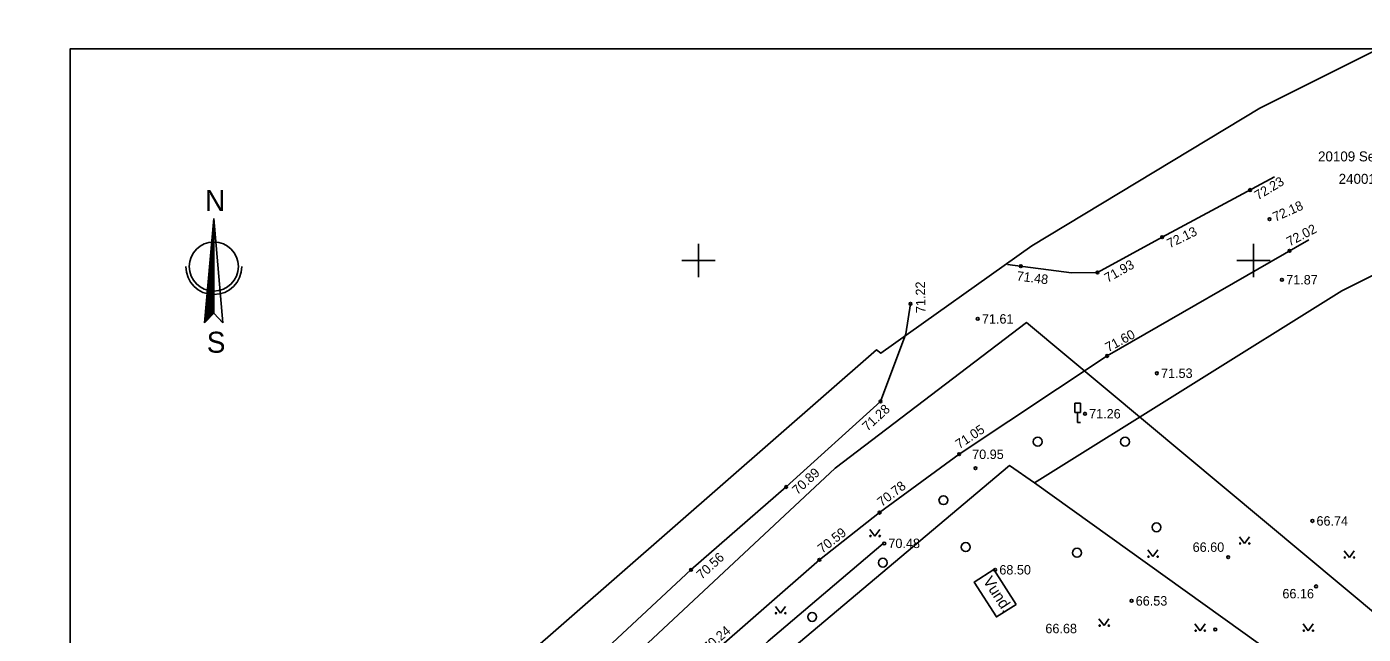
# Model space of a CAD drawing. Extents: x 546870 to 547921, y 6552046 to 6553879.
# Drawn here: x 547139.4 to 547259.9, y 6552716.3 to 6552771 of the extents above; entities that cross this region are included whole.
import ezdxf

# ---------------------------------------------------------------- set-up
doc = ezdxf.new("R2010")
doc.units = 0
for name, color, linetype in [('HALJASTUS', 7, 'Continuous'), ('KOODID', 7, 'Continuous'), ('KORGUSED', 7, 'Continuous'), ('Level 1', 7, 'Continuous'), ('Level 19', 7, 'Continuous'), ('Level 20', 7, 'Continuous'), ('Level 21', 7, 'Continuous'), ('Level 25', 7, 'Continuous'), ('Level 7', 7, 'Continuous'), ('SELETUSED', 7, 'Continuous')]:
    doc.layers.add(name, color=color, linetype=linetype)

msp = doc.modelspace()

# ---------------------------------------------------------------- linework, layer by layer
at = {"layer": 'HALJASTUS'}
for p, q in [((547233.9, 6552737.14), (547233.9, 6552736.29)), ((547234.4, 6552737.14), (547233.9, 6552737.14)), ((547234.4, 6552737.14), (547234.4, 6552736.29)), ((547234.4, 6552736.29), (547233.9, 6552736.29)), ((547234.15, 6552736.29), (547234.15, 6552735.39)), ((547234.4, 6552735.39), (547234.15, 6552735.39))]:
    msp.add_line(p, q, dxfattribs=at)
at = {"layer": 'KOODID'}
for p, q in [((547156.31, 6552753.78), (547155.48, 6552744.36)), ((547156.26, 6552753.25), (547156.31, 6552753.25)), ((547156.27, 6552753.34), (547156.31, 6552753.34)), ((547156.28, 6552753.53), (547156.31, 6552753.53)), ((547156.28, 6552753.44), (547156.31, 6552753.44)), ((547156.29, 6552753.63), (547156.31, 6552753.63)), ((547156.3, 6552753.72), (547156.31, 6552753.72)), ((547156.31, 6552753.78), (547157.13, 6552744.36)), ((547156.31, 6552745.24), (547156.31, 6552753.78)), ((547156.15, 6552752.02), (547156.31, 6552752.02)), ((547156.16, 6552752.11), (547156.31, 6552752.11)), ((547156.17, 6552752.21), (547156.31, 6552752.21)), ((547156.18, 6552752.4), (547156.31, 6552752.4)), ((547156.18, 6552752.3), (547156.31, 6552752.3)), ((547156.19, 6552752.49), (547156.31, 6552752.49)), ((547156.2, 6552752.59), (547156.31, 6552752.59)), ((547156.21, 6552752.68), (547156.31, 6552752.68)), ((547156.22, 6552752.78), (547156.31, 6552752.78)), ((547156.23, 6552752.97), (547156.31, 6552752.97)), ((547156.23, 6552752.87), (547156.31, 6552752.87)), ((547156.24, 6552753.06), (547156.31, 6552753.06)), ((547156.25, 6552753.15), (547156.31, 6552753.15)), ((547156.05, 6552750.88), (547156.31, 6552750.88)), ((547156.06, 6552750.98), (547156.31, 6552750.98)), ((547156.07, 6552751.07), (547156.31, 6552751.07)), ((547156.08, 6552751.26), (547156.31, 6552751.26)), ((547156.08, 6552751.17), (547156.31, 6552751.17)), ((547156.09, 6552751.36), (547156.31, 6552751.36)), ((547156.1, 6552751.45), (547156.31, 6552751.45)), ((547156.11, 6552751.55), (547156.31, 6552751.55)), ((547156.12, 6552751.64), (547156.31, 6552751.64)), ((547156.13, 6552751.83), (547156.31, 6552751.83)), ((547156.13, 6552751.74), (547156.31, 6552751.74)), ((547156.14, 6552751.92), (547156.31, 6552751.92)), ((547155.94, 6552749.65), (547156.31, 6552749.65)), ((547155.95, 6552749.75), (547156.31, 6552749.75)), ((547155.96, 6552749.84), (547156.31, 6552749.84)), ((547155.97, 6552749.94), (547156.31, 6552749.94)), ((547155.98, 6552750.03), (547156.31, 6552750.03)), ((547155.99, 6552750.22), (547156.31, 6552750.22)), ((547155.99, 6552750.13), (547156.31, 6552750.13)), ((547156, 6552750.32), (547156.31, 6552750.32)), ((547156.01, 6552750.41), (547156.31, 6552750.41)), ((547156.02, 6552750.51), (547156.31, 6552750.51)), ((547156.03, 6552750.69), (547156.31, 6552750.69)), ((547156.03, 6552750.6), (547156.31, 6552750.6)), ((547156.04, 6552750.79), (547156.31, 6552750.79)), ((547155.84, 6552748.52), (547156.31, 6552748.52)), ((547155.84, 6552748.42), (547156.31, 6552748.42)), ((547155.85, 6552748.61), (547156.31, 6552748.61)), ((547155.86, 6552748.71), (547156.31, 6552748.71)), ((547155.87, 6552748.8), (547156.31, 6552748.8)), ((547155.88, 6552748.9), (547156.31, 6552748.9)), ((547155.89, 6552749.09), (547156.31, 6552749.09)), ((547155.89, 6552748.99), (547156.31, 6552748.99)), ((547155.9, 6552749.18), (547156.31, 6552749.18)), ((547155.91, 6552749.28), (547156.31, 6552749.28)), ((547155.92, 6552749.37), (547156.31, 6552749.37)), ((547155.93, 6552749.46), (547156.31, 6552749.46)), ((547155.94, 6552749.56), (547156.31, 6552749.56)), ((547155.74, 6552747.29), (547156.31, 6552747.29)), ((547155.75, 6552747.48), (547156.31, 6552747.48)), ((547155.75, 6552747.38), (547156.31, 6552747.38)), ((547155.76, 6552747.57), (547156.31, 6552747.57)), ((547155.77, 6552747.67), (547156.31, 6552747.67)), ((547155.78, 6552747.76), (547156.31, 6552747.76)), ((547155.79, 6552747.95), (547156.31, 6552747.95)), ((547155.79, 6552747.86), (547156.31, 6552747.86)), ((547155.8, 6552748.05), (547156.31, 6552748.05)), ((547155.81, 6552748.14), (547156.31, 6552748.14)), ((547155.82, 6552748.23), (547156.31, 6552748.23)), ((547155.83, 6552748.33), (547156.31, 6552748.33)), ((547155.63, 6552746.06), (547156.31, 6552746.06)), ((547155.64, 6552746.15), (547156.31, 6552746.15)), ((547155.65, 6552746.34), (547156.31, 6552746.34)), ((547155.65, 6552746.25), (547156.31, 6552746.25)), ((547155.66, 6552746.44), (547156.31, 6552746.44)), ((547155.67, 6552746.53), (547156.31, 6552746.53)), ((547155.68, 6552746.63), (547156.31, 6552746.63)), ((547155.69, 6552746.72), (547156.31, 6552746.72)), ((547155.7, 6552746.91), (547156.31, 6552746.91)), ((547155.7, 6552746.82), (547156.31, 6552746.82)), ((547155.71, 6552747), (547156.31, 6552747)), ((547155.72, 6552747.1), (547156.31, 6552747.1)), ((547155.73, 6552747.19), (547156.31, 6552747.19)), ((547155.48, 6552744.36), (547156.31, 6552745.24)), ((547155.52, 6552744.83), (547155.92, 6552744.83)), ((547155.53, 6552744.92), (547156.01, 6552744.92)), ((547155.54, 6552745.02), (547156.09, 6552745.02)), ((547155.55, 6552745.21), (547156.27, 6552745.21)), ((547155.55, 6552745.11), (547156.18, 6552745.11)), ((547155.56, 6552745.3), (547156.31, 6552745.3)), ((547155.57, 6552745.4), (547156.31, 6552745.4)), ((547155.58, 6552745.49), (547156.31, 6552745.49)), ((547155.59, 6552745.59), (547156.31, 6552745.59)), ((547155.6, 6552745.77), (547156.31, 6552745.77)), ((547155.6, 6552745.68), (547156.31, 6552745.68)), ((547155.61, 6552745.87), (547156.31, 6552745.87)), ((547155.62, 6552745.96), (547156.31, 6552745.96)), ((547156.31, 6552745.24), (547157.13, 6552744.36)), ((547155.49, 6552744.45), (547155.57, 6552744.45)), ((547155.5, 6552744.54), (547155.66, 6552744.54)), ((547155.51, 6552744.73), (547155.83, 6552744.73)), ((547155.51, 6552744.64), (547155.74, 6552744.64))]:
    msp.add_line(p, q, dxfattribs=at)
msp.add_lwpolyline([(547340.85, 6552625.54), (547143.35, 6552625.54), (547143.35, 6552769.04), (547340.85, 6552769.04), (547340.85, 6552625.54)], dxfattribs=at)
msp.add_circle((547156.31, 6552749.44), 2.21, dxfattribs=at)
msp.add_arc((547156.31, 6552749.44), 2.52, 180, 0, dxfattribs=at)
at = {"layer": 'KORGUSED'}
for p, q in [((547216.31, 6552727.28), (547223.47, 6552732.54)), ((547200.63, 6552714.05), (547210.88, 6552723.04))]:
    msp.add_line(p, q, dxfattribs=at)
for points in [[(547251.91, 6552757.52), (547241.77, 6552752.08), (547235.94, 6552748.91), (547233.6, 6552748.89), (547227.83, 6552749.64)], [(547223.47, 6552732.54), (547236.81, 6552741.39), (547254.99, 6552751.86)], [(547219.1, 6552746.09), (547218.66, 6552743.37), (547216.39, 6552737.28), (547207.88, 6552729.59), (547199.31, 6552722.12), (547189.14, 6552712.68), (547179.86, 6552703.68), (547170.48, 6552693.77), (547161.19, 6552683.62), (547147.86, 6552668.17)], [(547210.88, 6552723.04), (547216.31, 6552727.28)]]:
    msp.add_lwpolyline(points, dxfattribs=at)
at = {"layer": 'Level 1'}
for p, q in [((547200, 6552751.5), (547200, 6552748.5)), ((547250, 6552751.5), (547250, 6552748.5)), ((547198.5, 6552750), (547201.5, 6552750)), ((547248.5, 6552750), (547251.5, 6552750))]:
    msp.add_line(p, q, dxfattribs=at)
at = {"layer": 'Level 19'}
msp.add_lwpolyline([(547228.61, 6552719.02), (547226.61, 6552722.16), (547224.84, 6552721.03), (547226.84, 6552717.89)], close=True, dxfattribs=at)
at = {"layer": 'Level 20'}
msp.add_lwpolyline([(547216.63, 6552724.49), (547206.28, 6552715.72), (547190.06, 6552700), (547181.59, 6552691.58)], dxfattribs=at)
at = {"layer": 'Level 21'}
for p, q in [((547215.43, 6552725.77), (547215.89, 6552725.17)), ((547215.89, 6552725.17), (547216.34, 6552725.77)), ((547248.74, 6552725.11), (547249.2, 6552724.5)), ((547249.2, 6552724.5), (547249.65, 6552725.11)), ((547240.48, 6552723.93), (547240.94, 6552723.32)), ((547240.94, 6552723.32), (547241.39, 6552723.93)), ((547258.18, 6552723.85), (547258.64, 6552723.24)), ((547258.64, 6552723.24), (547259.09, 6552723.85)), ((547206.92, 6552718.84), (547207.38, 6552718.23)), ((547207.38, 6552718.23), (547207.83, 6552718.84)), ((547236.07, 6552717.71), (547236.54, 6552717.11)), ((547236.54, 6552717.11), (547236.98, 6552717.71)), ((547244.73, 6552717.26), (547245.19, 6552716.65)), ((547245.19, 6552716.65), (547245.64, 6552717.26)), ((547254.48, 6552717.26), (547254.94, 6552716.65)), ((547254.94, 6552716.65), (547255.39, 6552717.26))]:
    msp.add_line(p, q, dxfattribs=at)
for centre, radius in [((547230.56, 6552733.67), 0.4), ((547238.43, 6552733.67), 0.4), ((547222.06, 6552728.4), 0.4), ((547241.26, 6552725.96), 0.4), ((547215.49, 6552725.17), 0.055), ((547216.32, 6552725.17), 0.055), ((547224.07, 6552724.18), 0.4), ((547248.8, 6552724.5), 0.055), ((547249.63, 6552724.5), 0.055), ((547216.6, 6552722.77), 0.4), ((547234.1, 6552723.67), 0.4), ((547240.54, 6552723.32), 0.055), ((547241.37, 6552723.32), 0.055), ((547258.24, 6552723.24), 0.055), ((547259.07, 6552723.24), 0.055), ((547206.98, 6552718.23), 0.055), ((547207.81, 6552718.23), 0.055), ((547210.23, 6552717.89), 0.4), ((547236.14, 6552717.11), 0.055), ((547236.97, 6552717.11), 0.055), ((547244.79, 6552716.65), 0.055), ((547245.62, 6552716.65), 0.055), ((547254.54, 6552716.65), 0.055), ((547255.37, 6552716.65), 0.055)]:
    msp.add_circle(centre, radius, dxfattribs=at)
at = {"layer": 'Level 25'}
for centre in [(547249.69, 6552756.33), (547251.45, 6552753.71), (547241.77, 6552752.08), (547253.25, 6552750.86), (547229.03, 6552749.48), (547235.94, 6552748.91), (547252.57, 6552748.25), (547219.1, 6552746.09), (547225.15, 6552744.73), (547236.81, 6552741.39), (547241.3, 6552739.83), (547216.39, 6552737.28), (547234.82, 6552736.19), (547223.47, 6552732.54), (547224.95, 6552731.28), (547207.88, 6552729.59), (547216.31, 6552727.28), (547255.31, 6552726.53), (547216.73, 6552724.51), (547210.88, 6552723.04), (547247.72, 6552723.27), (547199.31, 6552722.12), (547226.72, 6552722.14), (547255.64, 6552720.64), (547239.02, 6552719.34), (547246.56, 6552716.76)]:
    msp.add_circle(centre, 0.125, dxfattribs=at)
at = {"layer": 'Level 7'}
for points in [[(547417.67, 6552981.26), (547401.4, 6552941.02), (547365.63, 6552859.83), (547353.23, 6552840.41), (547337.2, 6552820.94), (547322.07, 6552806), (547306.59, 6552794.12), (547292.87, 6552784.84), (547250.58, 6552763.7), (547230.02, 6552751.32), (547216.42, 6552741.63), (547216.03, 6552741.93), (547179.25, 6552709.81), (547149.74, 6552678.19), (547118.81, 6552641.83), (547092.92, 6552608.85)], [(546974.52, 6552321.11), (547011.04, 6552429.91), (547020.02, 6552453.51), (547032.41, 6552484.48), (547051.71, 6552522.08), (547061.32, 6552538.71), (547082.8, 6552567.81), (547102.61, 6552591.8), (547103.85, 6552597.48), (547120.36, 6552615.05), (547154.34, 6552659.75), (547190.16, 6552699.69), (547228.02, 6552731.52), (547230.27, 6552729.95), (547257.97, 6552747.26), (547301.95, 6552769.29), (547317.17, 6552779.03), (547334, 6552792.51), (547350.06, 6552808.28), (547365.82, 6552827.27), (547378.25, 6552845.1), (547417.03, 6552929.23), (547434.81, 6552974.82)], [(547227.34, 6552622.71), (547228.22, 6552628.53), (547232.88, 6552637.31), (547240.72, 6552646.1), (547251.4, 6552653.85), (547259.85, 6552656.69), (547271.56, 6552658.84), (547285.85, 6552665.09), (547292.12, 6552669.96), (547301.63, 6552673.21), (547307.65, 6552674.52), (547289.77, 6552687.33), (547230.27, 6552729.95), (547228.02, 6552731.52), (547190.16, 6552699.69), (547154.34, 6552659.75), (547120.36, 6552615.05)]]:
    msp.add_lwpolyline(points, dxfattribs=at)
msp.add_lwpolyline([(547230.27, 6552729.95), (547289.77, 6552687.33), (547307.65, 6552674.52), (547371.27, 6552698.18), (547397.74, 6552715.32), (547414.41, 6552731.61), (547426.11, 6552748.29), (547437.12, 6552758.17), (547448.32, 6552759.25), (547447.19, 6552771.22), (547378.25, 6552845.1), (547365.82, 6552827.27), (547350.06, 6552808.28), (547334, 6552792.51), (547317.17, 6552779.03), (547301.95, 6552769.29), (547257.97, 6552747.26)], close=True, dxfattribs=at)
at = {"layer": 'SELETUSED'}
msp.add_lwpolyline([(547154.08, 6552672.51), (547183.13, 6552704.06), (547212.29, 6552731.28), (547229.56, 6552744.4), (547268.81, 6552711.65), (547267.56, 6552695.06), (547260.43, 6552660.81), (547252.22, 6552657.98), (547245.67, 6552653.76), (547235.26, 6552644.09), (547198.52, 6552663.67), (547182.89, 6552667.96), (547173.2, 6552657.34)], close=True, dxfattribs=at)

# ---------------------------------------------------------------- texts
at = {"layer": 'KOODID'}
for s, p in [('N', (547155.51, 6552754.45)), ('S', (547155.67, 6552741.68))]:
    msp.add_text(s, height=1.89, dxfattribs=at).set_placement(p)
at = {"layer": 'Level 19'}
msp.add_text('Vund.', height=1, rotation=303.2437, dxfattribs=at).set_placement((547225.59, 6552721.13))
at = {"layer": 'Level 25'}
for s, rotation, p in [('72.23', 31.0626, (547250.41, 6552755.4)), ('72.18', 23.9592, (547251.97, 6552753.47)), ('72.02', 27.6733, (547253.26, 6552751.24)), ('72.13', 26.0448, (547242.45, 6552751.07)), ('71.93', 29.2278, (547236.86, 6552747.97)), ('71.48', 352.9005, (547228.62, 6552748.19)), ('71.22', 91.1918, (547220.45, 6552745.26)), ('71.60', 28.269, (547236.92, 6552741.72)), ('71.28', 42.4768, (547215.22, 6552734.57)), ('71.05', 33.5008, (547223.49, 6552732.99)), ('70.89', 42.619, (547208.9, 6552728.84)), ('70.78', 37.7789, (547216.51, 6552727.78)), ('70.59', 37.871, (547211.14, 6552723.58)), ('70.56', 42.5451, (547200.28, 6552721.22)), ('70.24', 40.3112, (547200.8, 6552714.67))]:
    msp.add_text(s, height=0.85, rotation=rotation, dxfattribs=at).set_placement(p)
for s, p in [('71.87', (547252.95, 6552747.83)), ('71.61', (547225.53, 6552744.3)), ('71.53', (547241.67, 6552739.41)), ('71.26', (547235.19, 6552735.76)), ('70.95', (547224.65, 6552732.11)), ('66.74', (547255.68, 6552726.11)), ('70.48', (547217.1, 6552724.09)), ('66.60', (547244.52, 6552723.75)), ('68.50', (547227.1, 6552721.71)), ('66.53', (547239.39, 6552718.91)), ('66.16', (547252.61, 6552719.56)), ('66.68', (547231.25, 6552716.42))]:
    msp.add_text(s, height=0.85, dxfattribs=at).set_placement(p)
at = {"layer": 'Level 7'}
for s, p in [('20109 Seli-Angerja tee', (547255.82, 6552758.91)), ('24001:002:0550', (547257.68, 6552756.89))]:
    msp.add_text(s, height=0.9, dxfattribs=at).set_placement(p)

doc.saveas('drawing.dxf')
